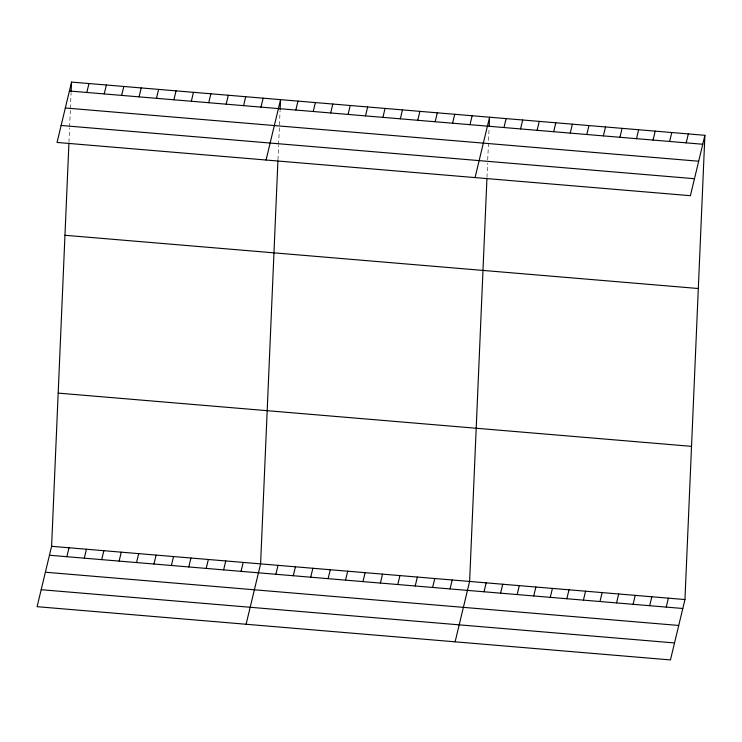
<?xml version="1.0" encoding="UTF-8"?>
<svg xmlns="http://www.w3.org/2000/svg" width="742" height="742" viewBox="0 0 742 742"><rect width="100%" height="100%" fill="white"/><g stroke="black" fill="none" stroke-linecap="round" stroke-linejoin="round"><path stroke-width="0.56" stroke-dasharray="3.71 2.78" d="M68.96 142.26L69.572 128.041M69.618 126.947L70.369 109.436M70.416 108.341L71.074 93.019M277.962 159.836L278.575 145.608M278.621 144.514L280.086 110.586M486.975 177.403L487.587 163.175M487.726 159.892L489.089 128.162"/><path stroke-width="1.11" d="M704.9 135.313L690.403 195.693L57.051 142.445L71.547 82.074L704.9 135.313L684.949 599.555L670.453 659.926L37.1 606.687L51.597 546.307L68.913 143.354M71.121 91.925L71.547 82.074M277.916 160.931L260.6 563.883L246.103 624.254M280.133 109.491L280.55 99.651L266.063 160.022M486.928 178.497L469.612 581.45L455.115 641.821M489.182 125.973L489.562 117.217L475.066 177.588M86.814 92.472L88.966 83.54M104.232 93.937L106.384 85.005M121.651 95.403L123.793 86.471M139.069 96.868L141.212 87.936M156.488 98.334L158.63 89.402M173.906 99.799L176.049 90.867M66.863 556.704L69.015 547.772M191.325 101.255L193.467 92.323M84.282 558.169L86.424 549.238M208.743 102.721L210.886 93.789M101.7 559.635L103.843 550.703M226.152 104.186L228.304 95.254M119.119 561.1L121.261 552.169M243.571 105.652L245.713 96.72M136.537 562.566L138.68 553.634M260.989 107.117L263.132 98.185M153.956 564.031L156.098 555.099M171.374 565.487L173.517 556.556M295.826 110.039L297.969 101.116M188.783 566.953L190.935 558.021M313.245 111.504L315.387 102.572M206.202 568.418L208.354 559.487M330.663 112.969L332.806 104.038M223.62 569.884L225.763 560.952M348.081 114.435L350.224 105.503M241.039 571.349L243.181 562.417M365.491 115.9L367.642 106.969M382.909 117.366L385.052 108.434M275.876 574.28L278.018 565.348M400.328 118.831L402.47 109.899M293.294 575.736L295.437 566.805M417.746 120.287L419.889 111.356M310.712 577.202L312.855 568.27M435.164 121.753L437.307 112.821M328.122 578.667L330.273 569.735M452.583 123.218L454.725 114.287M345.54 580.133L347.683 571.201M470.001 124.684L472.144 115.752M362.959 581.598L365.101 572.666M380.377 583.064L382.52 574.132M503.976 127.541L506.127 118.609M397.795 584.52L399.938 575.597M520.541 128.932L522.693 120M415.214 585.985L417.356 577.053M537.106 130.323L539.258 121.391M432.632 587.451L434.775 578.519M553.671 131.714L555.814 122.782M450.051 588.916L452.193 579.984M570.236 133.106L572.379 124.174M586.801 134.506L588.944 125.574M484.025 591.773L486.177 582.841M603.367 135.897L605.509 126.965M500.59 593.164L502.733 584.232M619.932 137.289L622.074 128.357M517.155 594.555L519.298 585.623M636.497 138.68L638.639 129.748M533.721 595.947L535.863 587.015M653.062 140.071L655.205 131.139M550.286 597.347L552.428 588.415M669.627 141.462L671.77 132.53M566.851 598.738L568.993 589.807M686.192 142.854L688.335 133.922M583.416 600.13L585.559 591.198M599.981 601.521L602.124 592.589M616.546 602.912L618.689 593.98M633.111 604.303L635.254 595.372M649.677 605.695L651.819 596.763M666.242 607.086L668.384 598.154M69.405 91.006L702.757 144.245M65.324 107.989L698.676 161.227M61.132 125.472L694.484 178.711M64.962 235.279L698.315 288.517M58.182 393.112L691.535 446.35M51.597 546.307L684.949 599.555M49.445 555.239L682.807 608.486M45.373 572.221L678.726 625.46M41.172 589.704L674.534 642.943"/></g></svg>
